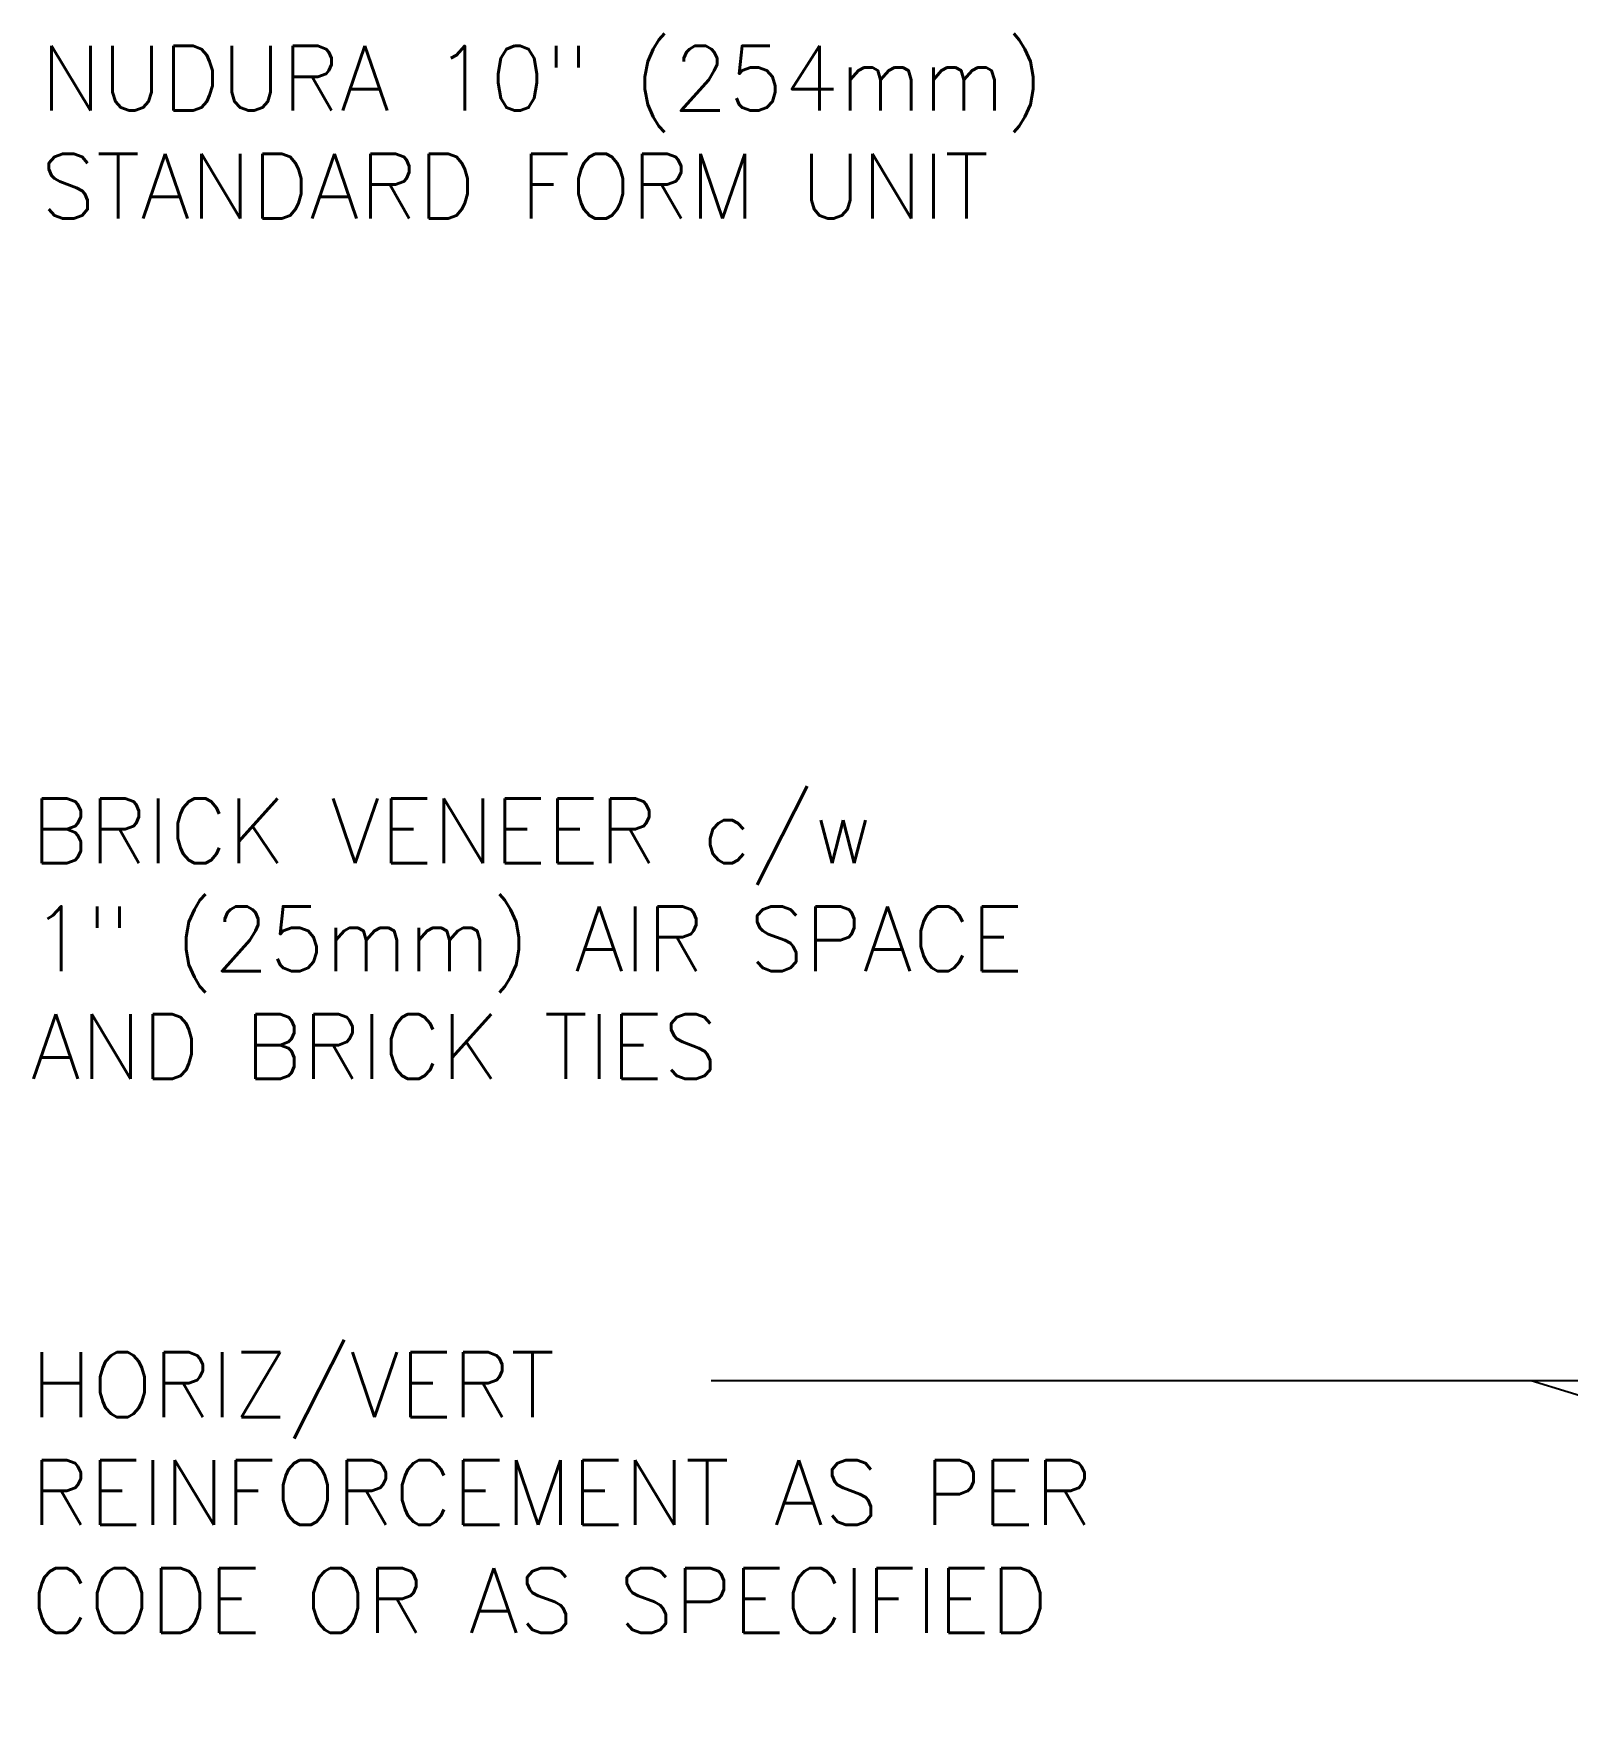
# Model space of a CAD drawing. Header units: inches. Extents: x 40.9 to 95.2, y 22.1 to 94.8.
# Drawn here: x 40.93 to 58.72, y 72.83 to 92.3 of the extents above; entities that cross this region are included whole.
import ezdxf

# ---------------------------------------------------------------- set-up
doc = ezdxf.new("R2010")
doc.units = ezdxf.units.IN
doc.header["$LTSCALE"] = 0.5
doc.header["$MEASUREMENT"] = 0
doc.linetypes.add('DASHEDX2', pattern=[1.5, 1, -0.5])
doc.layers.add('TEXT', color=4, linetype='Continuous')
doc.styles.add('DIM', font='romans.shx', dxfattribs={"width": 0.7})
doc.styles.add('ROMANS', font='romans.shx', dxfattribs={"height": 1.125})
doc.dimstyles.new('ext_12', dxfattribs={"dimscale": 12, "dimtxt": 0.09375, "dimasz": 0.09375, "dimexe": 0.09375, "dimexo": 0.0625, "dimgap": 0.0625, "dimtad": 1, "dimdec": 1, "dimzin": 3, "dimdsep": 46, "dimlunit": 4, "dimtxsty": 'DIM', "dimcen": 0.09, "dimdle": 0.09375, "dimclrt": 4, "dimadec": 0, "dimazin": 0, "dimtfac": 1, "dimtdec": 1, "dimtmove": 2, "dimatfit": 3, "dimfxl": 0, "dimfrac": 2, "dimtolj": 1, "dimtzin": 0, "dimarcsym": 0})

msp = doc.modelspace()

# ---------------------------------------------------------------- linework, layer by layer
at = {"layer": 'TEXT'}
msp.add_line((58.295, 76.686), (48.79, 76.686), dxfattribs=at)
for points in [[(66.518, 91.62, 0, 0.36, 0), (65.438, 91.62, 0, 0, 0), (54.409, 91.62, 0, 0, 0)], [(60.359, 82.934, 0, 0.36, 0), (59.279, 82.934, 0, 0, 0), (52.778, 82.934, 0, 0, 0)]]:
    msp.add_lwpolyline(points, format="xyseb", dxfattribs=at)

# ---------------------------------------------------------------- texts
at = {"layer": 'TEXT', "char_height": 0.75, "attachment_point": 4, "style": 'ROMANS'}
for s, insert, width in [('NUDURA 10" (254mm) STANDARD FORM UNIT', (41.015, 91.158), 14.92951), ('BRICK VENEER c/w \\P1" (25mm) AIR SPACE\\PAND BRICK TIES', (40.902, 81.811), 17.20614)]:
    msp.add_mtext(s, dxfattribs=dict(at, insert=insert, width=width))
at = {"layer": 'TEXT', "linetype": 'DASHEDX2', "insert": (40.902, 75.392), "char_height": 0.75, "width": 15.3273, "attachment_point": 4, "style": 'ROMANS'}
msp.add_mtext('HORIZ/VERT REINFORCEMENT AS PER CODE OR AS SPECIFIED', dxfattribs=at)

# ---------------------------------------------------------------- leaders
at = {"layer": 'TEXT'}
for points in [[(71.883, 76.686), (48.79, 76.686)], [(70.94, 72.832), (58.295, 76.686)]]:
    msp.add_leader(points, dimstyle='ext_12', override={"dimgap": 0.0625, "dimtad": 0}, dxfattribs=at)

doc.saveas('drawing.dxf')
